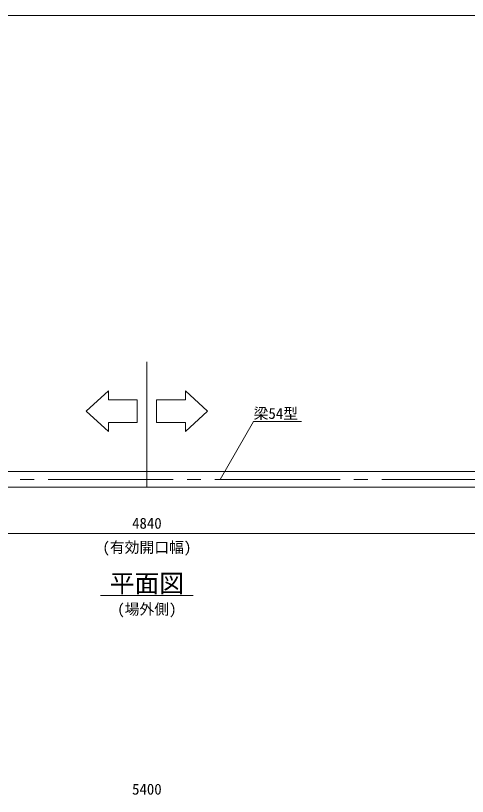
# Model space of a CAD drawing. Units: millimetres, scale not verified. Extents: x -10062 to 10062, y -16938 to 16938.
# Drawn here: x -4213 to -1288, y -8113 to -3062 of the extents above; entities that cross this region are included whole.
import ezdxf
from ezdxf.enums import TextEntityAlignment as Align

# ---------------------------------------------------------------- set-up
doc = ezdxf.new("R2010")
doc.units = ezdxf.units.MM
doc.header["$LTSCALE"] = 90
doc.linetypes.add('CHAIN2', pattern=[12, 9, -1, 1, -1])
for name, color, linetype, lineweight in [('0-B_図面枠', 134, 'Continuous', 18), ('0-C_寸法', 134, 'Continuous', 18), ('1-6_通芯', 134, 'CHAIN2', 18), ('1-B_文字', 134, 'Continuous', 18), ('1-F_梁54', 134, 'Continuous', 18)]:
    doc.layers.add(name, color=color, linetype=linetype, lineweight=lineweight)
doc.styles.add('ＭＳ ゴシック', font='')
doc.styles.get('ＭＳ ゴシック').set_extended_font_data('MS Gothic')

msp = doc.modelspace()

# ---------------------------------------------------------------- linework, layer by layer
at = {"layer": '0-B_図面枠'}
msp.add_lwpolyline([(-10062.5, -3062.5), (10062.5, -3062.5), (10062.5, -16937.5), (-10062.5, -16937.5)], close=True, dxfattribs=at)
at = {"layer": '0-C_寸法'}
msp.add_line((-997.5, -6412.5), (-5727.5, -6412.5), dxfattribs=at)
at = {"layer": '1-6_通芯'}
for p, q in [((-3362.5, -6112.5), (-3362.5, -5301.76)), ((-6162.5, -6062.5), (238.5, -6062.5))]:
    msp.add_line(p, q, dxfattribs=at)
at = {"layer": '1-B_文字'}
for p, q in [((-2672.84, -5688.18), (-2361.34, -5688.18)), ((-3662.5, -6812.5), (-3062.5, -6812.5))]:
    msp.add_line(p, q, dxfattribs=at)
for points in [[(-3755.66, -5621.03), (-3611.25, -5490.26), (-3611.25, -5548.17), (-3424.61, -5548.17), (-3424.61, -5694.18), (-3611.25, -5694.18), (-3611.25, -5752.08)], [(-2969.33, -5621.03), (-3113.75, -5490.26), (-3113.75, -5548.17), (-3300.39, -5548.17), (-3300.39, -5694.18), (-3113.75, -5694.18), (-3113.75, -5752.08)]]:
    msp.add_lwpolyline(points, close=True, dxfattribs=at)
msp.add_lwpolyline([(-2889.31, -6062.5), (-2673.2, -5688.18), (-2672.84, -5688.18)], dxfattribs=at)
at = {"layer": '1-F_梁54'}
msp.add_lwpolyline([(-6162.5, -6112.5), (-562.5, -6112.5), (-562.5, -6012.5), (-6162.5, -6012.5)], close=True, dxfattribs=at)

# ---------------------------------------------------------------- texts
at = {"layer": '0-C_寸法', "style": 'ＭＳ ゴシック'}
for s, p in [('4840', (-3458.5, -6402.6)), ('(有効開口幅)', (-3650.5, -6558.1)), ('5400', (-3458.5, -8122.6))]:
    msp.add_text(s, height=70.38, dxfattribs=at).set_placement(p, align=Align.BOTTOM_LEFT)
at = {"layer": '1-B_文字', "style": 'ＭＳ ゴシック'}
for s, height, p in [('梁54型', 70.38, (-2671.84, -5692.28)), ('平面図', 117.3, (-3602.5, -6828.5)), ('(場外側)', 70.38, (-3554.5, -6958.1))]:
    msp.add_text(s, height=height, dxfattribs=at).set_placement(p, align=Align.BOTTOM_LEFT)

doc.saveas('drawing.dxf')
